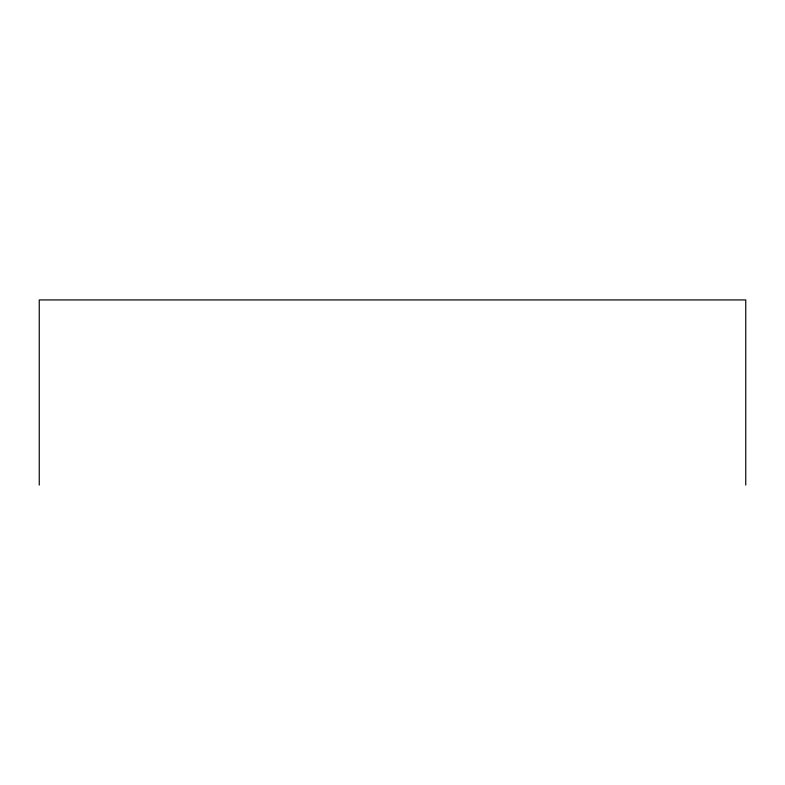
<?xml version="1.0" encoding="UTF-8"?>
<svg xmlns="http://www.w3.org/2000/svg" width="785" height="785" viewBox="0 0 785 785"><rect width="100%" height="100%" fill="white"/><g stroke="black" fill="none" stroke-linecap="round" stroke-linejoin="round"><path stroke-width="1.18" d="M745.75 485.071L745.75 299.929L39.25 299.929L39.25 485.071"/></g></svg>
